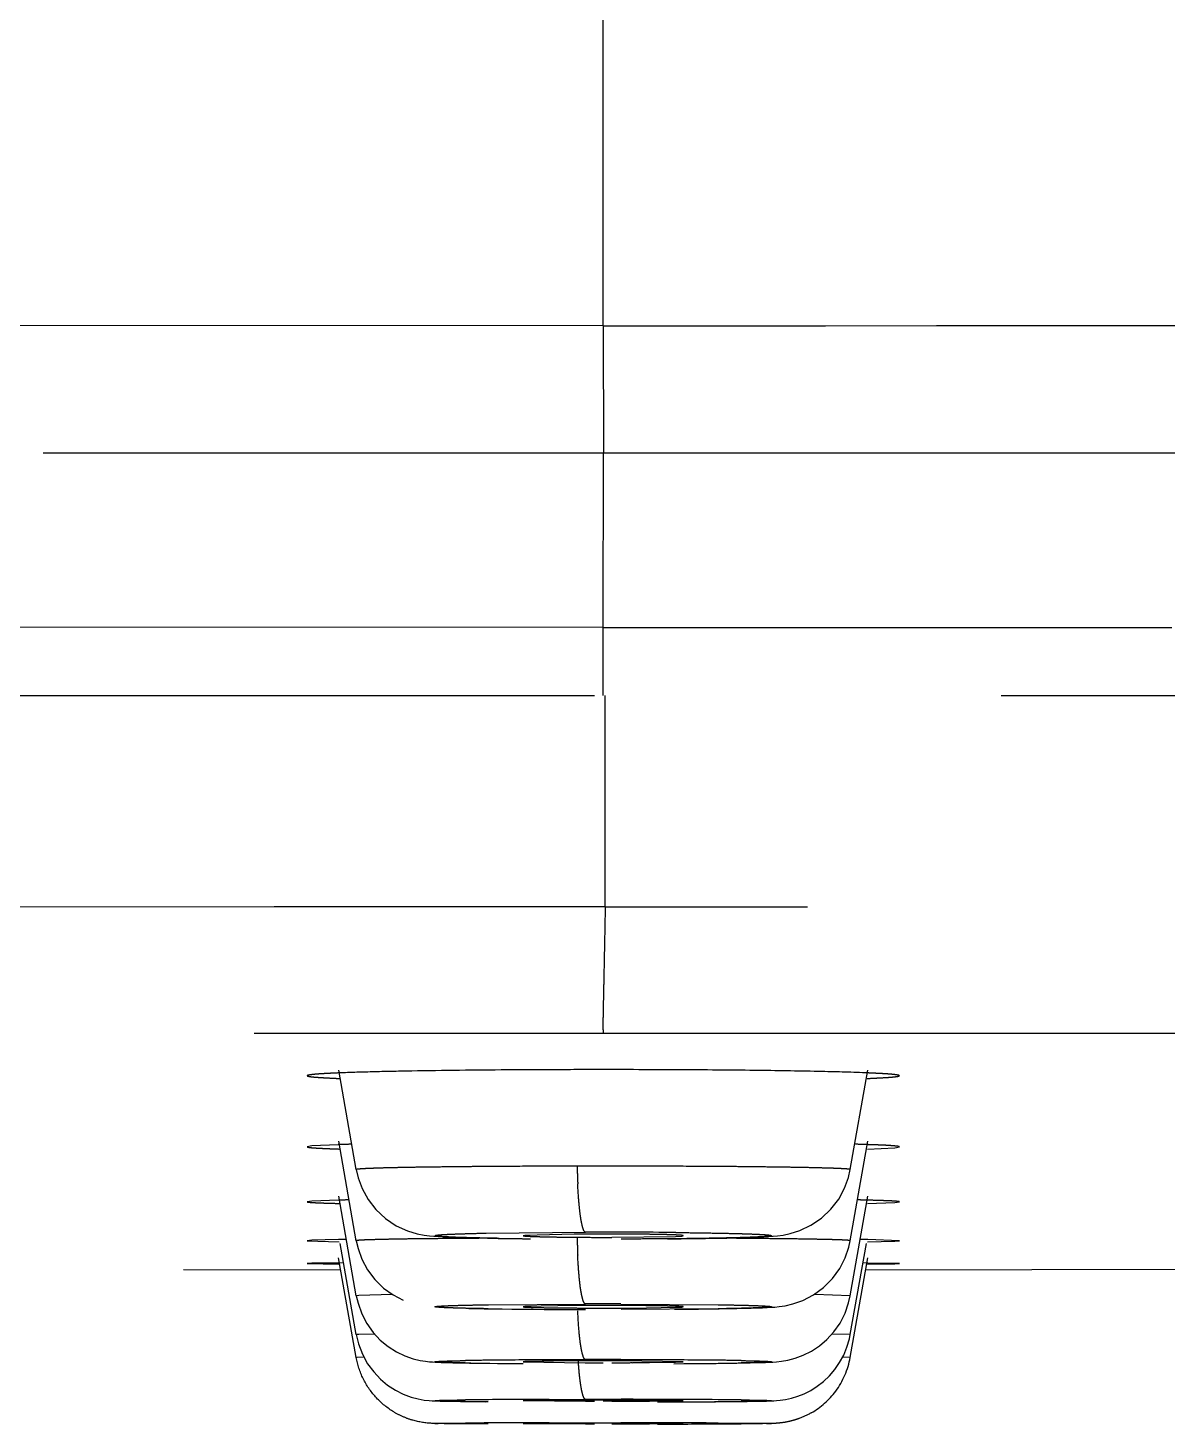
# Model space of a CAD drawing. Header units: millimetres. Extents: x 3819 to 4365, y -2661 to -1889.
# Drawn here: x 4171.083 to 4172.863, y -2175.92 to -2173.737 of the extents above; entities that cross this region are included whole.
import ezdxf

# ---------------------------------------------------------------- set-up
doc = ezdxf.new("R2010")
doc.units = ezdxf.units.MM
doc.header["$LTSCALE"] = 0.1
doc.linetypes.add('HIDDENX2', pattern=[19.05, 12.7, -6.35])
doc.layers.add('HIDDEN', color=8, linetype='HIDDENX2')

msp = doc.modelspace()

# ---------------------------------------------------------------- linework, layer by layer
at = {"layer": 'HIDDEN'}
for p, q in [((4171.9816, -2174.2029), (4171.9816, -2173.0226)), ((4171.9816, -2174.2029), (4169.1972, -2174.2016)), ((4171.9816, -2174.2029), (4171.9818, -2174.4015)), ((4169.2016, -2174.4022), (4171.9818, -2174.4014)), ((4171.9817, -2174.6752), (4171.9818, -2174.4018)), ((4171.9818, -2174.4017), (4189.6848, -2174.4017)), ((4171.9818, -2174.6743), (4169.1876, -2174.6744)), ((4171.9817, -2174.7808), (4171.9817, -2174.6743)), ((4174.7753, -2174.6752), (4171.9817, -2174.6752)), ((4147.8382, -2174.7808), (4196.1253, -2174.7808)), ((4171.9847, -2175.1116), (4171.9845, -2174.7809)), ((4171.4676, -2175.1115), (4167.84, -2175.1128)), ((4171.5184, -2175.1115), (4171.4676, -2175.1115)), ((4171.8566, -2175.1115), (4171.5184, -2175.1115)), ((4171.9845, -2175.1115), (4171.8566, -2175.1115)), ((4178.016, -2175.1132), (4171.9847, -2175.1116)), ((4169.5313, -2175.3094), (4171.4451, -2175.3088)), ((4171.4451, -2175.3088), (4171.4677, -2175.3088)), ((4171.4677, -2175.3088), (4171.7085, -2175.3088)), ((4171.7085, -2175.3088), (4171.8566, -2175.3088)), ((4171.8566, -2175.3088), (4171.9817, -2175.3088)), ((4171.9817, -2175.3087), (4177.9795, -2175.3106)), ((4171.5956, -2175.5221), (4171.5682, -2175.3666)), ((4172.3677, -2175.5221), (4172.3951, -2175.3666)), ((4171.5265, -2175.4851), (4171.5189, -2175.4865)), ((4171.5676, -2175.4831), (4171.5265, -2175.4851)), ((4171.5956, -2175.6333), (4171.5682, -2175.4778)), ((4172.3676, -2175.6332), (4172.3951, -2175.4778)), ((4172.3943, -2175.4899), (4172.4372, -2175.4878)), ((4172.4372, -2175.4878), (4172.4443, -2175.4865)), ((4171.5956, -2175.5221), (4171.5956, -2175.5221)), ((4171.9816, -2175.5166), (4171.9408, -2175.5167)), ((4172.3677, -2175.5221), (4172.3677, -2175.5221)), ((4171.5264, -2175.5714), (4171.5189, -2175.5724)), ((4171.5678, -2175.5699), (4171.5264, -2175.5714)), ((4171.5956, -2175.7192), (4171.5682, -2175.5638)), ((4172.3677, -2175.7192), (4172.3951, -2175.5638)), ((4172.3945, -2175.575), (4172.4371, -2175.5734)), ((4172.4371, -2175.5734), (4172.4443, -2175.5724)), ((4171.7985, -2175.6214), (4171.9538, -2175.6199)), ((4171.5263, -2175.6326), (4171.5189, -2175.6333)), ((4171.5189, -2175.6333), (4171.5687, -2175.6349)), ((4171.568, -2175.6316), (4171.5263, -2175.6326)), ((4171.5798, -2175.6314), (4171.568, -2175.6316)), ((4171.5956, -2175.78), (4171.5705, -2175.6377)), ((4171.5956, -2175.6333), (4171.5956, -2175.6333)), ((4171.8591, -2175.6249), (4171.8566, -2175.6254)), ((4171.9363, -2175.623), (4171.8591, -2175.6249)), ((4171.995, -2175.6279), (4172.0943, -2175.6265)), ((4172.0943, -2175.6265), (4172.1042, -2175.6259)), ((4172.1042, -2175.6259), (4172.1066, -2175.6254)), ((4172.1897, -2175.6296), (4172.1578, -2175.6294)), ((4172.3677, -2175.7801), (4172.3928, -2175.6377)), ((4172.3947, -2175.6349), (4172.437, -2175.6339)), ((4172.4443, -2175.6333), (4172.3952, -2175.6316)), ((4172.437, -2175.6339), (4172.4443, -2175.6333)), ((4171.5956, -2175.8157), (4171.5681, -2175.6602)), ((4172.3677, -2175.8157), (4172.3951, -2175.6602)), ((4169.4207, -2175.6749), (4171.5714, -2175.6789)), ((4171.5263, -2175.6686), (4171.5189, -2175.6689)), ((4171.5189, -2175.6689), (4171.5685, -2175.6697)), ((4171.5681, -2175.6681), (4171.5263, -2175.6686)), ((4171.575, -2175.668), (4171.5681, -2175.6681)), ((4172.395, -2175.6681), (4172.3881, -2175.668)), ((4172.3918, -2175.6787), (4174.5425, -2175.6749)), ((4172.3948, -2175.6697), (4172.437, -2175.6692)), ((4172.4443, -2175.6689), (4172.395, -2175.6681)), ((4172.437, -2175.6692), (4172.4443, -2175.6689)), ((4171.5996, -2175.7188), (4171.5957, -2175.7192)), ((4171.652, -2175.7175), (4171.5996, -2175.7188)), ((4172.3677, -2175.7192), (4172.312, -2175.7176)), ((4171.8024, -2175.7333), (4171.9538, -2175.7322)), ((4171.8591, -2175.7361), (4171.8566, -2175.7365)), ((4171.9363, -2175.7346), (4171.8591, -2175.7361)), ((4171.9816, -2175.7345), (4171.9683, -2175.7345)), ((4171.9816, -2175.7386), (4171.995, -2175.7386)), ((4172.0093, -2175.7322), (4172.1613, -2175.7333)), ((4172.1613, -2175.7396), (4172.0094, -2175.7408)), ((4172.0269, -2175.7385), (4172.0943, -2175.7374)), ((4172.0943, -2175.7374), (4172.1042, -2175.7369)), ((4172.1042, -2175.7369), (4172.1066, -2175.7365)), ((4171.5996, -2175.7797), (4171.5957, -2175.78)), ((4171.5957, -2175.78), (4171.5991, -2175.7944)), ((4171.6236, -2175.7792), (4171.5996, -2175.7797)), ((4172.3677, -2175.7801), (4172.3401, -2175.7793)), ((4171.5973, -2175.8156), (4171.5956, -2175.8157)), ((4171.6065, -2175.8155), (4171.5973, -2175.8156)), ((4172.3664, -2175.8156), (4172.3563, -2175.8155)), ((4172.3664, -2175.8156), (4172.3677, -2175.8157)), ((4171.8591, -2175.8222), (4171.8566, -2175.8225)), ((4171.8566, -2175.8225), (4171.9536, -2175.824)), ((4171.869, -2175.8219), (4171.8591, -2175.8222)), ((4171.8861, -2175.8215), (4171.869, -2175.8219)), ((4171.9536, -2175.824), (4171.968, -2175.824)), ((4171.968, -2175.824), (4171.9816, -2175.824)), ((4171.9816, -2175.821), (4171.9683, -2175.821)), ((4172.1066, -2175.8225), (4172.0094, -2175.821)), ((4172.054, -2175.8238), (4172.0943, -2175.8232)), ((4172.0943, -2175.8232), (4172.1042, -2175.8228)), ((4172.1042, -2175.8228), (4172.1066, -2175.8225)), ((4172.1618, -2175.8249), (4172.1893, -2175.8245)), ((4171.8971, -2175.8813), (4171.9539, -2175.8812)), ((4171.9539, -2175.8812), (4172.0094, -2175.8812)), ((4171.9816, -2175.8823), (4171.9684, -2175.8823)), ((4172.0095, -2175.8823), (4171.9816, -2175.8823)), ((4172.1066, -2175.8833), (4172.0095, -2175.8823)), ((4171.7437, -2175.8843), (4171.7587, -2175.8845)), ((4171.7587, -2175.8845), (4171.7769, -2175.8847)), ((4171.7769, -2175.8847), (4171.7982, -2175.8849)), ((4171.8591, -2175.8831), (4171.8566, -2175.8833)), ((4171.8566, -2175.8833), (4171.9537, -2175.8843)), ((4171.869, -2175.8829), (4171.8591, -2175.8831)), ((4171.9537, -2175.8843), (4171.9681, -2175.8843)), ((4171.9949, -2175.8843), (4171.9816, -2175.8843)), ((4172.054, -2175.8841), (4172.0942, -2175.8838)), ((4172.0942, -2175.8838), (4172.1042, -2175.8835)), ((4172.1042, -2175.8835), (4172.1066, -2175.8833)), ((4172.1313, -2175.8851), (4172.1568, -2175.8849)), ((4172.1568, -2175.8849), (4172.1891, -2175.8847)), ((4172.1891, -2175.8847), (4172.2066, -2175.8845)), ((4172.2066, -2175.8845), (4172.2209, -2175.8842)), ((4171.8017, -2175.9197), (4171.7659, -2175.9195)), ((4171.8573, -2175.9189), (4171.8566, -2175.919)), ((4171.8566, -2175.919), (4171.9537, -2175.9194)), ((4171.8591, -2175.9189), (4171.8573, -2175.9189)), ((4171.869, -2175.9188), (4171.8591, -2175.9189)), ((4171.9093, -2175.9186), (4171.8861, -2175.9187)), ((4171.8971, -2175.918), (4171.954, -2175.918)), ((4171.9365, -2175.9185), (4171.9093, -2175.9186)), ((4171.9684, -2175.9185), (4171.9365, -2175.9185)), ((4171.9537, -2175.9194), (4171.9682, -2175.9194)), ((4171.954, -2175.918), (4172.0093, -2175.918)), ((4171.9816, -2175.9185), (4171.9684, -2175.9185)), ((4172.0095, -2175.9185), (4171.9816, -2175.9185)), ((4171.9948, -2175.9194), (4172.0268, -2175.9194)), ((4172.1066, -2175.919), (4172.0095, -2175.9185)), ((4172.0268, -2175.9194), (4172.0539, -2175.9194)), ((4172.0942, -2175.9192), (4172.1041, -2175.9191)), ((4172.1041, -2175.9191), (4172.1066, -2175.919)), ((4172.1613, -2175.9182), (4172.1972, -2175.9184))]:
    msp.add_line(p, q, dxfattribs=at)
for points in [[(4171.5957, -2175.5221), (4171.5986, -2175.5348), (4171.6048, -2175.5518), (4171.6142, -2175.5688), (4171.6265, -2175.5847), (4171.6416, -2175.5987), (4171.6582, -2175.6098), (4171.6755, -2175.6178), (4171.6909, -2175.6225), (4171.7017, -2175.6246), (4171.7101, -2175.6257), (4171.717, -2175.6263), (4171.7235, -2175.6268), (4171.7309, -2175.6272), (4171.7393, -2175.6276), (4171.7489, -2175.628), (4171.7599, -2175.6283), (4171.7722, -2175.6287), (4171.786, -2175.629), (4171.801, -2175.6293), (4171.8175, -2175.6296), (4171.8357, -2175.6299), (4171.8555, -2175.6301), (4171.8671, -2175.6302)], [(4172.306, -2175.6092), (4172.3225, -2175.5981), (4172.3374, -2175.584), (4172.3496, -2175.5681), (4172.3587, -2175.5512), (4172.3648, -2175.5342), (4172.3676, -2175.522)], [(4172.1891, -2175.6287), (4172.202, -2175.6284), (4172.2135, -2175.628), (4172.2236, -2175.6276), (4172.2325, -2175.6272), (4172.2403, -2175.6267), (4172.247, -2175.6262), (4172.2541, -2175.6255), (4172.2628, -2175.6244), (4172.2738, -2175.6221), (4172.289, -2175.6173), (4172.306, -2175.6092)], [(4171.5957, -2175.6332), (4171.5984, -2175.6454), (4171.6045, -2175.6621), (4171.6133, -2175.6786), (4171.6246, -2175.6938), (4171.6383, -2175.7072), (4171.6533, -2175.7181), (4171.6689, -2175.7262)], [(4172.082, -2175.6304), (4172.1032, -2175.6302), (4172.1231, -2175.6299), (4172.1416, -2175.6297), (4172.1589, -2175.6294), (4172.1747, -2175.6291), (4172.1891, -2175.6287)], [(4172.213, -2175.7386), (4172.2224, -2175.7383), (4172.2306, -2175.738), (4172.2376, -2175.7377), (4172.2439, -2175.7374), (4172.2496, -2175.7369), (4172.2563, -2175.7363), (4172.2658, -2175.7349), (4172.2779, -2175.7321), (4172.2933, -2175.7267), (4172.31, -2175.718), (4172.3257, -2175.7066), (4172.3398, -2175.6924), (4172.3512, -2175.6767), (4172.3597, -2175.66), (4172.3653, -2175.6435), (4172.3676, -2175.6332)], [(4171.5957, -2175.7192), (4171.5984, -2175.731), (4171.6042, -2175.7474), (4171.6121, -2175.7627), (4171.6219, -2175.7765), (4171.6331, -2175.7886), (4171.6454, -2175.7987), (4171.6585, -2175.807), (4171.6716, -2175.8133), (4171.6844, -2175.8178), (4171.6956, -2175.8205), (4171.7039, -2175.8218), (4171.7103, -2175.8225), (4171.715, -2175.8228), (4171.719, -2175.8231), (4171.7234, -2175.8233), (4171.7281, -2175.8235), (4171.7336, -2175.8237), (4171.7397, -2175.8238), (4171.7467, -2175.824)], [(4172.2205, -2175.8239), (4172.2285, -2175.8237), (4172.2353, -2175.8235), (4172.2414, -2175.8232), (4172.2468, -2175.8229), (4172.2526, -2175.8225), (4172.2604, -2175.8216), (4172.2699, -2175.82), (4172.2815, -2175.817), (4172.2942, -2175.8122), (4172.3068, -2175.8059), (4172.3193, -2175.7977), (4172.3312, -2175.7876), (4172.3421, -2175.7756), (4172.3517, -2175.7619), (4172.3594, -2175.7467), (4172.3651, -2175.7305), (4172.3676, -2175.7192)], [(4171.7716, -2175.7392), (4171.7832, -2175.7394), (4171.7957, -2175.7396), (4171.8092, -2175.7398), (4171.8235, -2175.74), (4171.8388, -2175.7402), (4171.8549, -2175.7403), (4171.8719, -2175.7405), (4171.8895, -2175.7406), (4171.9079, -2175.7407), (4171.927, -2175.7408), (4171.9537, -2175.7408)], [(4172.0928, -2175.7405), (4172.1121, -2175.7403), (4172.1302, -2175.7401), (4172.1472, -2175.7399), (4172.1629, -2175.7397), (4172.1774, -2175.7394), (4172.1905, -2175.7392)], [(4172.1905, -2175.7392), (4172.2024, -2175.7389), (4172.213, -2175.7386)], [(4171.5991, -2175.7944), (4171.6053, -2175.8108), (4171.6134, -2175.8255), (4171.6229, -2175.8385), (4171.6334, -2175.8497), (4171.6447, -2175.859), (4171.6568, -2175.8669), (4171.669, -2175.873), (4171.6813, -2175.8776), (4171.6925, -2175.8806), (4171.702, -2175.8823), (4171.7096, -2175.8831), (4171.7145, -2175.8835), (4171.7185, -2175.8836), (4171.7226, -2175.8838), (4171.7268, -2175.8839), (4171.7318, -2175.884), (4171.7374, -2175.8841), (4171.7437, -2175.8843)], [(4172.2209, -2175.8842), (4172.2269, -2175.8841), (4172.2322, -2175.884), (4172.2368, -2175.8839), (4172.241, -2175.8838), (4172.2446, -2175.8836), (4172.2484, -2175.8835), (4172.2526, -2175.8832), (4172.2581, -2175.8827), (4172.2662, -2175.8815), (4172.2757, -2175.8794), (4172.2855, -2175.8765), (4172.2957, -2175.8724), (4172.3059, -2175.8672), (4172.316, -2175.8609), (4172.3258, -2175.8534), (4172.335, -2175.8446), (4172.3435, -2175.8347), (4172.351, -2175.8238), (4172.3574, -2175.8121), (4172.3625, -2175.7996), (4172.3663, -2175.7864), (4172.3676, -2175.78)], [(4171.7467, -2175.824), (4171.7545, -2175.8242), (4171.763, -2175.8243), (4171.7724, -2175.8245)], [(4171.7724, -2175.8245), (4171.7824, -2175.8246), (4171.793, -2175.8248), (4171.8043, -2175.8249)], [(4171.8043, -2175.8249), (4171.8163, -2175.825), (4171.829, -2175.8252), (4171.8563, -2175.8254)], [(4172.0919, -2175.8255), (4172.1111, -2175.8253), (4172.1293, -2175.8252), (4172.1462, -2175.825), (4172.1618, -2175.8249)], [(4172.1893, -2175.8245), (4172.201, -2175.8243), (4172.2114, -2175.8241), (4172.2205, -2175.8239)], [(4172.0876, -2175.8853), (4172.1029, -2175.8852), (4172.1313, -2175.8851)]]:
    msp.add_lwpolyline(points, dxfattribs=at)
for centre, radius, start, end in [((4171.9617, -2195.1657), 19.7999, 90.17873, 90.40388), ((4171.9809, -2201.7259), 26.3601, 89.99834, 90.17586), ((4171.6762, -2178.825), 3.3437, 91.5131, 91.8609), ((4172.2947, -2178.566), 3.0846, 88.1265, 88.4981), ((4172.9672, -2175.4958), 1.0266, 181.1638, 182.6998), ((4171.6711, -2179.8483), 4.2797, 91.1651, 91.3825), ((4172.2983, -2179.575), 4.0063, 88.6119, 88.8401), ((4171.9812, -2187.8393), 12.2194, 89.46611, 90.12847), ((4171.8979, -2192.7704), 17.1412, 90.32213, 90.70216), ((4171.9815, -2165.319), 10.3118, 269.07799, 269.37019), ((4171.9805, -2181.207), 5.5842, 90.1265, 90.4542), ((4173.0022, -2175.6075), 1.0616, 181.1597, 182.616), ((4171.9816, -2169.7736), 5.8544, 269.68155, 270.00066), ((4171.9816, -2181.6603), 6.0375, 89.99992, 90.12737), ((4171.9816, -2181.512), 5.8892, 89.72498, 89.99991), ((4171.9816, -2169.593), 6.035, 269.9999, 270.12736), ((4172.3022, -2181.521), 5.8902, 89.09562, 89.21241), ((4171.9805, -2182.7458), 7.0113, 90.10038, 90.36146), ((4171.9816, -2191.6807), 15.9486, 89.90052, 90.0998), ((4171.9816, -2168.3417), 7.3969, 269.78428, 269.99988), ((4171.9816, -2183.1282), 7.3938, 89.78166, 89.99992), ((4171.9827, -2168.7271), 7.0115, 270.10038, 270.36147), ((4172.2445, -2175.7939), 0.125, 323.3773, 349.9555), ((4171.8734, -2169.5229), 6.3023, 269.02273, 269.34831), ((4171.8642, -2181.4806), 5.6608, 90.6255, 90.9893), ((4171.9372, -2187.943), 12.1236, 90.18996, 90.63729), ((4171.9454, -2180.064), 4.2429, 90.4885, 90.8017), ((4171.9901, -2198.7785), 22.9592, 90.0905, 90.23232), ((4171.9705, -2183.088), 7.267, 90.26916, 90.48291), ((4171.9806, -2185.239), 9.418, 90.07442, 90.26884), ((4171.9816, -2197.2326), 21.4134, 89.92592, 90.07422), ((4171.9816, -2185.7548), 9.9338, 89.83961, 89.9999), ((4171.9827, -2166.4059), 9.4181, 270.07443, 270.26885), ((4171.9693, -2200.0744), 24.2551, 89.77041, 89.90554), ((4171.9927, -2168.5571), 7.2669, 270.26918, 270.48293), ((4172.0127, -2189.7757), 13.9563, 89.39011, 89.7793), ((4172.0428, -2165.3921), 10.4335, 270.35522, 270.65064), ((4172.0894, -2182.1564), 6.3367, 89.02593, 89.34995), ((4172.0997, -2170.2084), 5.6168, 270.6286, 270.9941), ((4171.8642, -2184.499), 8.6174, 90.41094, 90.64994), ((4171.9373, -2194.3336), 18.4523, 90.12475, 90.41868), ((4171.9113, -2178.599), 2.7164, 90.5307, 90.8911), ((4171.9455, -2182.3436), 6.4612, 90.32076, 90.52653), ((4171.9705, -2186.9464), 11.0641, 90.17665, 90.31709), ((4171.9806, -2190.2189), 14.3365, 90.04868, 90.17644), ((4171.9856, -2203.0371), 27.1559, 89.62921, 89.94987), ((4172.0895, -2185.5138), 9.6323, 89.35947, 89.57255), ((4172.2444, -2175.7938), 0.1251, 299.8443, 323.3881), ((4171.8733, -2166.3047), 9.5804, 269.35738, 269.57147), ((4171.9827, -2161.5475), 14.3368, 270.04868, 270.17644), ((4171.9927, -2164.8201), 11.0642, 270.17665, 270.31709), ((4172.0266, -2157.5429), 18.3424, 270.12461, 270.42063), ((4172.0996, -2167.3346), 8.5505, 270.41295, 270.65306), ((4171.8642, -2193.9631), 18.045, 90.19621, 90.31036), ((4171.9372, -2214.5621), 38.6441, 90.05951, 90.1999), ((4171.9113, -2181.6136), 5.695, 90.2533, 90.4253), ((4171.9856, -2232.7704), 56.8524, 89.82292, 89.97608), ((4172.0299, -2166.1939), 9.7254, 270.14156, 270.37905), ((4172.0266, -2137.5069), 38.413, 270.05944, 270.20084), ((4172.0996, -2158.0151), 17.9047, 270.19717, 270.31185)]:
    msp.add_arc(centre, radius, start, end, dxfattribs=at)
for points, knots in [([(4171.9816, -2174.2029), (4172.9072, -2174.2025), (4174.755, -2174.2022), (4177.5186, -2174.2031), (4180.2607, -2174.2025), (4182.5255, -2174.2028), (4184.3119, -2174.2025), (4185.6215, -2174.202), (4186.9, -2174.2011), (4187.9413, -2174.2005), (4188.7503, -2174.201), (4189.5161, -2174.202), (4190.4211, -2174.2034), (4191.4353, -2174.2032), (4192.0789, -2174.2027), (4192.3831, -2174.2025)], [0, 0, 0, 0, 0.136111, 0.271708, 0.406381, 0.539336, 0.604747, 0.669067, 0.731911, 0.792739, 0.82219, 0.850865, 0.905361, 0.95527, 1, 1, 1, 1]), ([(4171.9847, -2175.1115), (4171.9844, -2175.125), (4171.9839, -2175.1511), (4171.9832, -2175.1883), (4171.9825, -2175.2216), (4171.982, -2175.2465), (4171.9816, -2175.2639), (4171.9814, -2175.2749), (4171.9812, -2175.2844), (4171.9812, -2175.2924), (4171.9812, -2175.2988), (4171.9812, -2175.3031), (4171.9813, -2175.3058), (4171.9814, -2175.3071), (4171.9815, -2175.3081), (4171.9816, -2175.3086), (4171.9817, -2175.3088)], [0, 0, 0, 0, 0.205749, 0.396175, 0.566308, 0.712084, 0.774953, 0.83069, 0.878956, 0.919465, 0.952011, 0.976399, 0.985474, 0.99244, 0.997281, 1, 1, 1, 1]), ([(4171.5675, -2175.371), (4171.5637, -2175.3712), (4171.5567, -2175.3715), (4171.5468, -2175.372), (4171.5385, -2175.3725), (4171.5316, -2175.373), (4171.5262, -2175.3736), (4171.5224, -2175.3741), (4171.5202, -2175.3746), (4171.5192, -2175.3749), (4171.519, -2175.3752), (4171.519, -2175.3753)], [0, 0, 0, 0, 0.230734, 0.432263, 0.603917, 0.745038, 0.855006, 0.933581, 0.981014, 0.993501, 1, 1, 1, 1]), ([(4171.519, -2175.3753), (4171.519, -2175.3754), (4171.5193, -2175.3757), (4171.5199, -2175.3759), (4171.521, -2175.3762), (4171.5232, -2175.3766), (4171.5269, -2175.3771), (4171.5325, -2175.3776), (4171.5396, -2175.3781), (4171.5483, -2175.3786), (4171.5585, -2175.3791), (4171.5657, -2175.3795), (4171.5696, -2175.3796)], [0, 0, 0, 0, 0.007184, 0.020752, 0.041667, 0.070163, 0.150197, 0.26088, 0.401742, 0.572252, 0.771859, 1, 1, 1, 1]), ([(4171.8222, -2175.3663), (4171.7724, -2175.3667), (4171.7029, -2175.3675), (4171.618, -2175.3693), (4171.5829, -2175.3704), (4171.5675, -2175.371)], [0, 0, 0, 0, 0.585698, 0.818572, 1, 1, 1, 1]), ([(4172.3957, -2175.371), (4172.3717, -2175.37), (4172.3148, -2175.3685), (4172.219, -2175.3669), (4172.105, -2175.366), (4172.0238, -2175.3658), (4171.9816, -2175.3658)], [0, 0, 0, 0, 0.174531, 0.411856, 0.694411, 1, 1, 1, 1]), ([(4172.3938, -2175.3796), (4172.3977, -2175.3795), (4172.4049, -2175.3791), (4172.415, -2175.3786), (4172.4237, -2175.3781), (4172.4308, -2175.3776), (4172.4364, -2175.3771), (4172.4401, -2175.3766), (4172.4423, -2175.3762), (4172.4433, -2175.3759), (4172.444, -2175.3757), (4172.4443, -2175.3754), (4172.4443, -2175.3753)], [0, 0, 0, 0, 0.228016, 0.427548, 0.598021, 0.73887, 0.849549, 0.929596, 0.958132, 0.979109, 0.992751, 1, 1, 1, 1]), ([(4172.4443, -2175.3753), (4172.4443, -2175.3752), (4172.4441, -2175.3749), (4172.4431, -2175.3746), (4172.4408, -2175.3741), (4172.437, -2175.3736), (4172.4317, -2175.373), (4172.4248, -2175.3725), (4172.4164, -2175.372), (4172.4066, -2175.3715), (4172.3995, -2175.3712), (4172.3957, -2175.371)], [0, 0, 0, 0, 0.00645, 0.018858, 0.066164, 0.144694, 0.254703, 0.395854, 0.567541, 0.769137, 1, 1, 1, 1]), ([(4171.5189, -2175.4865), (4171.519, -2175.4866), (4171.5193, -2175.4868), (4171.5199, -2175.4869), (4171.5209, -2175.4872), (4171.5231, -2175.4875), (4171.5267, -2175.4879), (4171.5323, -2175.4883), (4171.5394, -2175.4887), (4171.548, -2175.4891), (4171.558, -2175.4895), (4171.5652, -2175.4898), (4171.5691, -2175.4899)], [0, 0, 0, 0, 0.00638, 0.019542, 0.04021, 0.068541, 0.148384, 0.259109, 0.400222, 0.57114, 0.771267, 1, 1, 1, 1]), ([(4172.4443, -2175.4865), (4172.4443, -2175.4864), (4172.444, -2175.4861), (4172.4435, -2175.486), (4172.4425, -2175.4858), (4172.4405, -2175.4855), (4172.437, -2175.4851), (4172.4316, -2175.4847), (4172.4247, -2175.4842), (4172.4162, -2175.4838), (4172.4064, -2175.4834), (4172.3993, -2175.4832), (4172.3955, -2175.4831)], [0, 0, 0, 0, 0.005551, 0.01762, 0.037298, 0.064787, 0.143424, 0.253661, 0.395047, 0.566979, 0.768838, 1, 1, 1, 1]), ([(4171.9408, -2175.5167), (4171.9178, -2175.5167), (4171.8728, -2175.5169), (4171.8175, -2175.5171), (4171.7757, -2175.5175), (4171.7468, -2175.5178), (4171.7198, -2175.5181), (4171.6951, -2175.5184), (4171.6728, -2175.5188), (4171.653, -2175.5192), (4171.636, -2175.5196), (4171.6237, -2175.52), (4171.6153, -2175.5204), (4171.6101, -2175.5206), (4171.6058, -2175.5208), (4171.6022, -2175.5211), (4171.5994, -2175.5213), (4171.5974, -2175.5215), (4171.5962, -2175.5217), (4171.5957, -2175.5219), (4171.5956, -2175.522), (4171.5956, -2175.5221)], [0, 0, 0, 0, 0.200305, 0.390727, 0.479811, 0.563774, 0.641982, 0.713798, 0.778601, 0.835885, 0.885213, 0.926145, 0.943327, 0.958258, 0.970921, 0.981302, 0.98939, 0.995176, 0.998664, 0.999567, 1, 1, 1, 1]), ([(4172.3677, -2175.5221), (4172.3677, -2175.522), (4172.3675, -2175.5219), (4172.3669, -2175.5217), (4172.3655, -2175.5215), (4172.3632, -2175.5212), (4172.3599, -2175.521), (4172.3558, -2175.5207), (4172.3507, -2175.5205), (4172.3448, -2175.5202), (4172.3351, -2175.5199), (4172.321, -2175.5195), (4172.3015, -2175.519), (4172.279, -2175.5186), (4172.2537, -2175.5182), (4172.2257, -2175.5179), (4172.1954, -2175.5175), (4172.163, -2175.5173), (4172.1166, -2175.517), (4172.0559, -2175.5167), (4172.0067, -2175.5167), (4171.9816, -2175.5166)], [0, 0, 0, 0, 0.000455, 0.001421, 0.005111, 0.01118, 0.019617, 0.030397, 0.043495, 0.058883, 0.076536, 0.118509, 0.168997, 0.227438, 0.293267, 0.365905, 0.44466, 0.528777, 0.6175, 0.805369, 1, 1, 1, 1]), ([(4171.9538, -2175.6199), (4171.9531, -2175.6198), (4171.952, -2175.6186), (4171.951, -2175.6167), (4171.9497, -2175.6133), (4171.9482, -2175.6074), (4171.9465, -2175.5986), (4171.945, -2175.5874), (4171.9432, -2175.569), (4171.9422, -2175.5544), (4171.9418, -2175.5442)], [0, 0, 0, 0, 0.029598, 0.053446, 0.084514, 0.170187, 0.287236, 0.433444, 0.605281, 1, 1, 1, 1]), ([(4171.5189, -2175.5724), (4171.519, -2175.5725), (4171.5193, -2175.5727), (4171.5199, -2175.5728), (4171.5209, -2175.573), (4171.5223, -2175.5731), (4171.5241, -2175.5733), (4171.5273, -2175.5735), (4171.5322, -2175.5738), (4171.5393, -2175.5741), (4171.5478, -2175.5744), (4171.5579, -2175.5747), (4171.5651, -2175.5749), (4171.5689, -2175.575)], [0, 0, 0, 0, 0.005548, 0.018272, 0.038656, 0.066795, 0.102721, 0.146452, 0.257205, 0.398541, 0.569858, 0.770548, 1, 1, 1, 1]), ([(4172.4443, -2175.5724), (4172.4443, -2175.5724), (4172.444, -2175.5722), (4172.4435, -2175.5721), (4172.4425, -2175.5719), (4172.4412, -2175.5718), (4172.4394, -2175.5716), (4172.4363, -2175.5714), (4172.4315, -2175.5711), (4172.4246, -2175.5708), (4172.4161, -2175.5705), (4172.4062, -2175.5702), (4172.3991, -2175.57), (4172.3954, -2175.5699)], [0, 0, 0, 0, 0.004784, 0.016638, 0.036256, 0.063751, 0.099163, 0.142507, 0.252916, 0.394487, 0.566606, 0.768652, 1, 1, 1, 1]), ([(4172.0951, -2175.6204), (4172.1071, -2175.6206), (4172.1302, -2175.6208), (4172.1628, -2175.6214), (4172.1873, -2175.6219), (4172.2043, -2175.6224), (4172.2149, -2175.6228), (4172.2238, -2175.6232), (4172.2303, -2175.6235), (4172.2346, -2175.6238), (4172.2373, -2175.624), (4172.2395, -2175.6242), (4172.2413, -2175.6245), (4172.2427, -2175.6247), (4172.2436, -2175.6249), (4172.2441, -2175.625), (4172.2444, -2175.6251), (4172.2445, -2175.6252), (4172.2445, -2175.6255), (4172.2441, -2175.6256), (4172.2434, -2175.6258), (4172.2422, -2175.626), (4172.2406, -2175.6263), (4172.2386, -2175.6265), (4172.2351, -2175.6268), (4172.2297, -2175.6271), (4172.222, -2175.6275), (4172.2127, -2175.6279), (4172.2019, -2175.6283), (4172.1847, -2175.6288), (4172.16, -2175.6293), (4172.127, -2175.6299), (4172.0901, -2175.6303), (4172.0505, -2175.6305), (4172.0233, -2175.6307), (4172.0095, -2175.6307)], [0, 0, 0, 0, 0.093904, 0.179862, 0.253807, 0.285153, 0.312516, 0.335809, 0.354945, 0.362929, 0.369842, 0.375676, 0.380429, 0.384101, 0.386697, 0.387598, 0.388245, 0.388662, 0.388948, 0.389905, 0.391865, 0.394906, 0.399046, 0.404293, 0.410639, 0.426562, 0.446676, 0.470841, 0.498911, 0.530735, 0.604801, 0.691222, 0.788023, 0.892145, 1, 1, 1, 1]), ([(4171.6878, -2175.6304), (4171.6809, -2175.6305), (4171.6677, -2175.6307), (4171.6492, -2175.631), (4171.6333, -2175.6314), (4171.6218, -2175.6317), (4171.6139, -2175.6319), (4171.6091, -2175.6321), (4171.6051, -2175.6323), (4171.6017, -2175.6325), (4171.5991, -2175.6327), (4171.5973, -2175.6328), (4171.5962, -2175.633), (4171.5957, -2175.6331), (4171.5956, -2175.6332), (4171.5956, -2175.6332)], [0, 0, 0, 0, 0.226948, 0.427351, 0.599738, 0.742637, 0.802571, 0.854644, 0.898807, 0.935014, 0.963224, 0.983402, 0.995541, 0.998643, 1, 1, 1, 1]), ([(4171.8156, -2175.6295), (4171.8025, -2175.6293), (4171.7839, -2175.6289), (4171.7608, -2175.6283), (4171.7488, -2175.6279), (4171.7406, -2175.6275), (4171.7354, -2175.6272), (4171.731, -2175.627), (4171.7272, -2175.6267), (4171.7241, -2175.6264), (4171.722, -2175.6262), (4171.7207, -2175.626), (4171.7199, -2175.6258), (4171.7194, -2175.6257), (4171.719, -2175.6256), (4171.7187, -2175.6254), (4171.7187, -2175.6252), (4171.719, -2175.6251), (4171.7195, -2175.6249), (4171.7207, -2175.6246), (4171.7227, -2175.6244), (4171.7253, -2175.6241), (4171.7287, -2175.6238), (4171.7328, -2175.6236), (4171.7376, -2175.6233), (4171.7431, -2175.623), (4171.7517, -2175.6227), (4171.7639, -2175.6223), (4171.7805, -2175.6218), (4171.7923, -2175.6215), (4171.7985, -2175.6214)], [0, 0, 0, 0, 0.222681, 0.314498, 0.391696, 0.424678, 0.453845, 0.479145, 0.500524, 0.517937, 0.531361, 0.536578, 0.540802, 0.544041, 0.546314, 0.547687, 0.548497, 0.549719, 0.551818, 0.55894, 0.57009, 0.58531, 0.604558, 0.627755, 0.654821, 0.685673, 0.720227, 0.800108, 0.893715, 1, 1, 1, 1]), ([(4171.8566, -2175.6254), (4171.8566, -2175.6254), (4171.8568, -2175.6255), (4171.8571, -2175.6256), (4171.8577, -2175.6257), (4171.8588, -2175.6259), (4171.8607, -2175.626), (4171.8636, -2175.6262), (4171.8672, -2175.6264), (4171.8716, -2175.6266), (4171.8768, -2175.6268), (4171.885, -2175.627), (4171.8968, -2175.6273), (4171.9126, -2175.6275), (4171.9303, -2175.6277), (4171.9426, -2175.6278), (4171.949, -2175.6279)], [0, 0, 0, 0, 0.001633, 0.005274, 0.011118, 0.019175, 0.041857, 0.073134, 0.112787, 0.160588, 0.216308, 0.279639, 0.42722, 0.599386, 0.79211, 1, 1, 1, 1]), ([(4172.1066, -2175.6254), (4172.1066, -2175.6253), (4172.1064, -2175.6252), (4172.1061, -2175.6251), (4172.1055, -2175.625), (4172.1044, -2175.6249), (4172.1024, -2175.6247), (4172.0993, -2175.6245), (4172.0955, -2175.6243), (4172.0908, -2175.6241), (4172.0854, -2175.6239), (4172.0768, -2175.6237), (4172.0644, -2175.6234), (4172.0478, -2175.6232), (4172.0294, -2175.623), (4172.0166, -2175.6229), (4172.0099, -2175.6229)], [0, 0, 0, 0, 0.001625, 0.005286, 0.01117, 0.019285, 0.042128, 0.073619, 0.11353, 0.161625, 0.217663, 0.281291, 0.429295, 0.601539, 0.793759, 1, 1, 1, 1]), ([(4172.3676, -2175.6332), (4172.3676, -2175.6332), (4172.3673, -2175.6331), (4172.3668, -2175.6329), (4172.3658, -2175.6328), (4172.3645, -2175.6327), (4172.3628, -2175.6326), (4172.3597, -2175.6324), (4172.3551, -2175.6321), (4172.3483, -2175.6319), (4172.3402, -2175.6316), (4172.3306, -2175.6314), (4172.3197, -2175.6312), (4172.3075, -2175.6309), (4172.2886, -2175.6306), (4172.2622, -2175.6303), (4172.2273, -2175.6299), (4172.2026, -2175.6297), (4172.1897, -2175.6296)], [0, 0, 0, 0, 0.001324, 0.004633, 0.010044, 0.017561, 0.027175, 0.038873, 0.068467, 0.106222, 0.152018, 0.205728, 0.267186, 0.336097, 0.412145, 0.584378, 0.781323, 1, 1, 1, 1]), ([(4171.9538, -2175.7322), (4171.9531, -2175.7321), (4171.952, -2175.7309), (4171.951, -2175.7291), (4171.9497, -2175.7256), (4171.9482, -2175.7197), (4171.9457, -2175.7064), (4171.9434, -2175.6848), (4171.9422, -2175.6662), (4171.9417, -2175.6559)], [0, 0, 0, 0, 0.029091, 0.052671, 0.083518, 0.168948, 0.286009, 0.604636, 1, 1, 1, 1]), ([(4171.8017, -2175.7396), (4171.7955, -2175.7395), (4171.7837, -2175.7393), (4171.7672, -2175.739), (4171.753, -2175.7386), (4171.7411, -2175.7383), (4171.7327, -2175.7379), (4171.7273, -2175.7376), (4171.7243, -2175.7374), (4171.7219, -2175.7372), (4171.7203, -2175.737), (4171.7194, -2175.7368), (4171.719, -2175.7367), (4171.7188, -2175.7366), (4171.7186, -2175.7365), (4171.7188, -2175.7363), (4171.7193, -2175.7362), (4171.7203, -2175.736), (4171.7221, -2175.7358), (4171.7245, -2175.7356), (4171.7276, -2175.7354), (4171.733, -2175.7351), (4171.7415, -2175.7347), (4171.7534, -2175.7343), (4171.7678, -2175.734), (4171.7843, -2175.7336), (4171.7961, -2175.7334), (4171.8024, -2175.7333)], [0, 0, 0, 0, 0.111607, 0.21077, 0.296459, 0.367882, 0.424316, 0.446688, 0.465045, 0.479315, 0.489493, 0.493058, 0.495621, 0.497214, 0.497999, 0.498895, 0.500653, 0.50712, 0.51763, 0.532206, 0.550839, 0.573462, 0.630343, 0.702178, 0.78829, 0.887917, 1, 1, 1, 1]), ([(4171.8566, -2175.7365), (4171.8566, -2175.7366), (4171.8568, -2175.7367), (4171.8571, -2175.7367), (4171.8577, -2175.7368), (4171.8589, -2175.7369), (4171.8609, -2175.7371), (4171.864, -2175.7372), (4171.8678, -2175.7374), (4171.8725, -2175.7375), (4171.8779, -2175.7377), (4171.8866, -2175.7379), (4171.8991, -2175.7381), (4171.9157, -2175.7383), (4171.9342, -2175.7384), (4171.9471, -2175.7385), (4171.9538, -2175.7385)], [0, 0, 0, 0, 0.001479, 0.005082, 0.010934, 0.019031, 0.041862, 0.073361, 0.113295, 0.161425, 0.217507, 0.281183, 0.42928, 0.601599, 0.793843, 1, 1, 1, 1]), ([(4171.9539, -2175.8193), (4171.9531, -2175.8192), (4171.9521, -2175.8181), (4171.9511, -2175.8162), (4171.9497, -2175.8128), (4171.9482, -2175.807), (4171.9457, -2175.7936), (4171.9434, -2175.772), (4171.9423, -2175.7534), (4171.9418, -2175.743)], [0, 0, 0, 0, 0.028632, 0.051933, 0.082527, 0.167598, 0.284533, 0.603598, 1, 1, 1, 1]), ([(4172.1066, -2175.7365), (4172.1066, -2175.7365), (4172.1064, -2175.7364), (4172.1061, -2175.7363), (4172.1055, -2175.7363), (4172.1043, -2175.7361), (4172.1023, -2175.736), (4172.0993, -2175.7358), (4172.0954, -2175.7357), (4172.0908, -2175.7355), (4172.0854, -2175.7354), (4172.0767, -2175.7352), (4172.0643, -2175.735), (4172.0478, -2175.7348), (4172.0293, -2175.7346), (4172.0164, -2175.7346), (4172.0098, -2175.7345)], [0, 0, 0, 0, 0.00148, 0.005081, 0.01093, 0.019022, 0.041841, 0.073324, 0.113238, 0.161345, 0.217403, 0.281055, 0.429119, 0.60143, 0.793714, 1, 1, 1, 1]), ([(4172.1613, -2175.7333), (4172.1675, -2175.7334), (4172.1792, -2175.7336), (4172.1958, -2175.734), (4172.2101, -2175.7343), (4172.222, -2175.7347), (4172.2304, -2175.7351), (4172.2358, -2175.7354), (4172.2388, -2175.7356), (4172.2414, -2175.7358), (4172.2429, -2175.736), (4172.2453, -2175.7365), (4172.2428, -2175.737), (4172.2413, -2175.7372), (4172.2388, -2175.7374), (4172.2358, -2175.7376), (4172.2303, -2175.7379), (4172.222, -2175.7383), (4172.2101, -2175.7386), (4172.1958, -2175.739), (4172.1793, -2175.7394), (4172.1675, -2175.7396), (4172.1613, -2175.7396)], [0, 0, 0, 0, 0.111847, 0.21127, 0.297241, 0.36896, 0.425698, 0.448221, 0.466728, 0.481145, 0.491469, 0.500027, 0.508725, 0.519102, 0.533548, 0.552054, 0.574552, 0.631192, 0.702796, 0.788686, 0.888104, 1, 1, 1, 1]), ([(4171.7447, -2175.9192), (4171.7402, -2175.9192), (4171.7326, -2175.9191), (4171.7223, -2175.919), (4171.7065, -2175.9188), (4171.6881, -2175.9159), (4171.6677, -2175.9084), (4171.6472, -2175.8975), (4171.6247, -2175.8786), (4171.605, -2175.8495), (4171.5977, -2175.8271), (4171.5957, -2175.8157)], [0, 0, 0, 0, 0.06713, 0.114476, 0.154258, 0.304322, 0.391329, 0.478383, 0.652168, 0.825995, 1, 1, 1, 1]), ([(4171.7659, -2175.8243), (4171.7591, -2175.8242), (4171.7496, -2175.824), (4171.7379, -2175.8237), (4171.7312, -2175.8235), (4171.7265, -2175.8233), (4171.7235, -2175.8231), (4171.7218, -2175.823), (4171.7205, -2175.8229), (4171.7195, -2175.8227), (4171.719, -2175.8227), (4171.7186, -2175.8225), (4171.7191, -2175.8223), (4171.7196, -2175.8222), (4171.7206, -2175.8221), (4171.7219, -2175.822), (4171.7237, -2175.8219), (4171.7267, -2175.8217), (4171.7315, -2175.8215), (4171.7383, -2175.8213), (4171.7501, -2175.8209), (4171.7596, -2175.8208), (4171.7664, -2175.8206)], [0, 0, 0, 0, 0.213646, 0.299299, 0.370137, 0.425636, 0.447472, 0.465303, 0.479135, 0.48898, 0.494876, 0.497049, 0.499644, 0.506026, 0.516352, 0.530648, 0.548918, 0.571163, 0.627399, 0.698892, 0.785152, 1, 1, 1, 1]), ([(4171.9539, -2175.8813), (4171.9533, -2175.8812), (4171.9524, -2175.8804), (4171.9515, -2175.879), (4171.9503, -2175.8764), (4171.949, -2175.872), (4171.9475, -2175.8652), (4171.9461, -2175.8565), (4171.9442, -2175.8418), (4171.9433, -2175.8299), (4171.9427, -2175.8215)], [0, 0, 0, 0, 0.029853, 0.052853, 0.082599, 0.16452, 0.277762, 0.420912, 0.591902, 1, 1, 1, 1]), ([(4172.1971, -2175.8206), (4172.2039, -2175.8208), (4172.2134, -2175.821), (4172.2252, -2175.8213), (4172.232, -2175.8215), (4172.2367, -2175.8217), (4172.2397, -2175.8219), (4172.2414, -2175.822), (4172.2427, -2175.8221), (4172.2437, -2175.8222), (4172.2442, -2175.8223), (4172.2447, -2175.8225), (4172.2442, -2175.8227), (4172.2433, -2175.8228), (4172.2417, -2175.823), (4172.2397, -2175.8231), (4172.2366, -2175.8233), (4172.2319, -2175.8235), (4172.2252, -2175.8237), (4172.2134, -2175.824), (4172.2039, -2175.8242), (4172.1971, -2175.8243)], [0, 0, 0, 0, 0.214313, 0.300329, 0.371542, 0.427422, 0.449448, 0.46747, 0.481492, 0.491528, 0.49761, 0.49994, 0.502372, 0.508569, 0.532812, 0.550897, 0.572958, 0.628827, 0.699958, 0.78586, 1, 1, 1, 1]), ([(4171.7658, -2175.8845), (4171.7591, -2175.8844), (4171.7496, -2175.8843), (4171.7378, -2175.8841), (4171.7312, -2175.884), (4171.7257, -2175.8838), (4171.7224, -2175.8837), (4171.717, -2175.8833), (4171.7227, -2175.8829), (4171.7259, -2175.8828), (4171.7316, -2175.8826), (4171.7383, -2175.8825), (4171.7501, -2175.8823), (4171.7597, -2175.8822), (4171.7665, -2175.8821)], [0, 0, 0, 0, 0.213814, 0.299516, 0.370379, 0.425874, 0.465501, 0.496672, 0.52996, 0.570524, 0.626841, 0.698442, 0.784833, 1, 1, 1, 1]), ([(4172.1972, -2175.8821), (4172.204, -2175.8822), (4172.2134, -2175.8823), (4172.2253, -2175.8825), (4172.2319, -2175.8827), (4172.2375, -2175.8828), (4172.2407, -2175.8829), (4172.2463, -2175.8833), (4172.2407, -2175.8837), (4172.2374, -2175.8838), (4172.2318, -2175.884), (4172.2252, -2175.8841), (4172.2134, -2175.8843), (4172.2039, -2175.8844), (4172.1971, -2175.8845)], [0, 0, 0, 0, 0.214477, 0.300541, 0.371777, 0.427651, 0.467659, 0.49959, 0.532127, 0.57232, 0.628271, 0.69951, 0.785541, 1, 1, 1, 1]), ([(4172.3066, -2175.9023), (4172.3006, -2175.9058), (4172.2911, -2175.9103), (4172.2778, -2175.9145), (4172.2678, -2175.9169), (4172.2585, -2175.9182), (4172.2509, -2175.9189), (4172.2432, -2175.919), (4172.2329, -2175.9192), (4172.2244, -2175.9192), (4172.2193, -2175.9192)], [0, 0, 0, 0, 0.231854, 0.347555, 0.46252, 0.575182, 0.657989, 0.717417, 0.829237, 1, 1, 1, 1]), ([(4171.7659, -2175.9195), (4171.7591, -2175.9195), (4171.7474, -2175.9194), (4171.7338, -2175.9193), (4171.726, -2175.9192), (4171.7219, -2175.9191), (4171.7202, -2175.9191), (4171.7183, -2175.919), (4171.7204, -2175.9188), (4171.7221, -2175.9188), (4171.7263, -2175.9187), (4171.7341, -2175.9186), (4171.7479, -2175.9185), (4171.7597, -2175.9184), (4171.7665, -2175.9184)], [0, 0, 0, 0, 0.213899, 0.370518, 0.426025, 0.465649, 0.489199, 0.496721, 0.505314, 0.529888, 0.570435, 0.626751, 0.784771, 1, 1, 1, 1]), ([(4172.1972, -2175.9184), (4172.213, -2175.9185), (4172.2762, -2175.919), (4172.2129, -2175.9195), (4172.1971, -2175.9195)], [0, 0, 0, 0, 0.499641, 1, 1, 1, 1])]:
    msp.add_open_spline(points, degree=3, knots=knots, dxfattribs=at)

doc.saveas('drawing.dxf')
